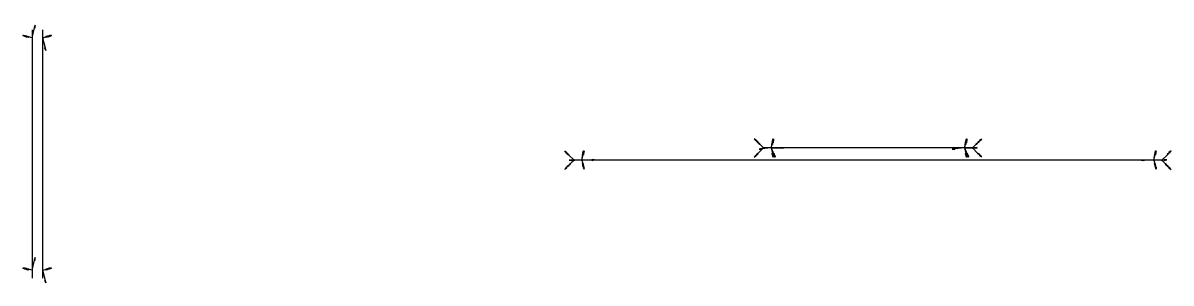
# Model space of a CAD drawing. Header units: millimetres. Extents: x -13087 to 13, y -102 to 102.
# Drawn here: x -3692 to -2813, y -99 to 100 of the extents above; entities that cross this region are included whole.
import ezdxf

# ---------------------------------------------------------------- set-up
doc = ezdxf.new("R2010")
doc.units = ezdxf.units.MM
for name, color, linetype in [('AutoDetect_114_14', 1, 'Continuous'), ('AutoDetect_115_15', 1, 'Continuous'), ('AutoDetect_78_12', 1, 'Continuous'), ('AutoDetect_79_13', 1, 'Continuous'), ('AutoDetect_82_10', 1, 'Continuous'), ('AutoDetect_83_11', 1, 'Continuous'), ('Lasche_ID_GUID_E915DF57_CAD8_4553_902B_D7BDDE787971', 1, 'Continuous')]:
    doc.layers.add(name, color=color, linetype=linetype)

# ---------------------------------------------------------------- blocks, each defined once
blk = doc.blocks.new('Kontrollpunkt')
at = {"color": 0}
for q in [(0, 6), (8, 0), (0, 0, 4)]:
    blk.add_line((0, 0), q, dxfattribs=at)
for points in [[(0.25, 8, -0.25), (-0.25, 8, -0.25), (-0.25, 8, 0.25), (0, 10, 0), (-0.25, 8, -0.25), (0.25, 8, 0.25), (0, 10, 0), (0.25, 8, -0.25), (0.25, 8, 0.25), (-0.25, 8, 0.25)], [(0.25, 6, -0.25), (-0.25, 6, -0.25), (-0.25, 6, 0.25), (0, 8, 0), (-0.25, 6, -0.25), (0.25, 6, 0.25), (0, 8, 0), (0.25, 6, -0.25), (0.25, 6, 0.25), (-0.25, 6, 0.25)], [(0.25, 0.25, 4), (-0.25, 0.25, 4), (-0.25, -0.25, 4), (0, 0, 6), (-0.25, 0.25, 4), (0.25, -0.25, 4), (0, 0, 6), (0.25, 0.25, 4), (0.25, -0.25, 4), (-0.25, -0.25, 4)], [(0.25, 0.25, 6), (-0.25, 0.25, 6), (-0.25, -0.25, 6), (0, 0, 8), (-0.25, 0.25, 6), (0.25, -0.25, 6), (0, 0, 8), (0.25, 0.25, 6), (0.25, -0.25, 6), (-0.25, -0.25, 6)], [(0.25, 0.25, 8), (-0.25, 0.25, 8), (-0.25, -0.25, 8), (0, 0, 10), (-0.25, 0.25, 8), (0.25, -0.25, 8), (0, 0, 10), (0.25, 0.25, 8), (0.25, -0.25, 8), (-0.25, -0.25, 8)], [(8, 0.25, -0.25), (8, 0.25, 0.25), (8, -0.25, 0.25), (10, 0, 0), (8, 0.25, 0.25), (8, -0.25, -0.25), (10, 0, 0), (8, 0.25, -0.25), (8, -0.25, -0.25), (8, -0.25, 0.25)]]:
    blk.add_polyline3d(points, dxfattribs=at)

msp = doc.modelspace()

# ---------------------------------------------------------------- linework, layer by layer
at = {"layer": 'AutoDetect_114_14', "color": 1}
msp.add_line((-3684.54, 95, 0), (-3684.54, -95, 0), dxfattribs=at)
at = {"layer": 'AutoDetect_115_15', "color": 1}
msp.add_line((-3676.54, 95, 0), (-3676.54, -95, 0), dxfattribs=at)
at = {"layer": 'AutoDetect_78_12', "color": 1}
msp.add_line((-2819.64, -4.7, -160), (-3269.64, -4.7, -160), dxfattribs=at)
at = {"layer": 'AutoDetect_79_13', "color": 1}
msp.add_line((-2819.64, -4.7, -180), (-3269.64, -4.7, -180), dxfattribs=at)
at = {"layer": 'AutoDetect_82_10', "color": 1}
msp.add_line((-2964.64, 4.7, -160), (-3124.64, 4.7, -160), dxfattribs=at)
at = {"layer": 'AutoDetect_83_11', "color": 1}
msp.add_line((-2964.64, 4.7, -180), (-3124.64, 4.7, -180), dxfattribs=at)

# ---------------------------------------------------------------- block references
at = {"layer": 'AutoDetect_114_14', "color": 1, "extrusion": (-0.696364, 0.173648, 0.696364), "rotation": 180}
for p in [(805.14, -2504.54, 2581.24), (977.85, -2474.55, 2550.33)]:
    msp.add_blockref('Kontrollpunkt', p, dxfattribs=at)
at = {"layer": 'AutoDetect_115_15', "color": 1, "extrusion": (0.696364, 0.173648, 0.696364), "rotation": 180}
for p in [(975.91, 2469.14, -2544.75), (803.2, 2499.13, -2575.66)]:
    msp.add_blockref('Kontrollpunkt', p, dxfattribs=at)
at = {"layer": 'AutoDetect_78_12', "color": 1, "extrusion": (0.173648, -0.696365, 0.696364), "rotation": 342.8383509498314}
for p in [(-3167.81, 431.88, -674.87), (-2742.82, 358.08, -598.81)]:
    msp.add_blockref('Kontrollpunkt', p, dxfattribs=at)
at = {"layer": 'AutoDetect_79_13', "color": 1, "extrusion": (0.173648, -0.696364, -0.696365), "rotation": 199.7021522331769}
for p in [(-3167.81, -675.89, -438.11), (-2742.82, -602.1, -362.05)]:
    msp.add_blockref('Kontrollpunkt', p, dxfattribs=at)
at = {"layer": 'AutoDetect_82_10', "color": 1, "extrusion": (0.173648, 0.696364, 0.696364), "rotation": 27.83147883733213}
for p in [(3027.12, 407.45, -649.69), (2883.51, 382.51, -623.99)]:
    msp.add_blockref('Kontrollpunkt', p, dxfattribs=at)
at = {"layer": 'AutoDetect_83_11', "color": 1, "extrusion": (0.173648, 0.696364, -0.696364), "rotation": 160.2978477668322}
for p in [(3027.12, -651.46, -412.93), (2883.51, -626.53, -387.23)]:
    msp.add_blockref('Kontrollpunkt', p, dxfattribs=at)
at = {"layer": 'Lasche_ID_GUID_E915DF57_CAD8_4553_902B_D7BDDE787971', "color": 2, "extrusion": (-0.707107, 0.707107, 0), "rotation": 270}
for p in [(2206.13, -160, 2212.78), (2206.13, -180, 2212.78)]:
    msp.add_blockref('Kontrollpunkt', p, dxfattribs=at)
at = {"layer": 'Lasche_ID_GUID_E915DF57_CAD8_4553_902B_D7BDDE787971', "color": 2, "extrusion": (0.707107, 0.707107, 0), "rotation": 90}
for p in [(2099.64, -160, -2092.99), (2099.64, -180, -2092.99)]:
    msp.add_blockref('Kontrollpunkt', p, dxfattribs=at)
at = {"layer": 'Lasche_ID_GUID_E915DF57_CAD8_4553_902B_D7BDDE787971', "color": 2, "extrusion": (-0.707107, -0.707107, 0), "rotation": 90}
for p in [(-2308.66, -160, 2315.31), (-2308.66, -180, 2315.31)]:
    msp.add_blockref('Kontrollpunkt', p, dxfattribs=at)
at = {"layer": 'Lasche_ID_GUID_E915DF57_CAD8_4553_902B_D7BDDE787971', "color": 2, "extrusion": (0.707107, -0.707107, 0), "rotation": 270}
for p in [(-1997.11, -160, -1990.46), (-1997.11, -180, -1990.46)]:
    msp.add_blockref('Kontrollpunkt', p, dxfattribs=at)

doc.saveas('drawing.dxf')
